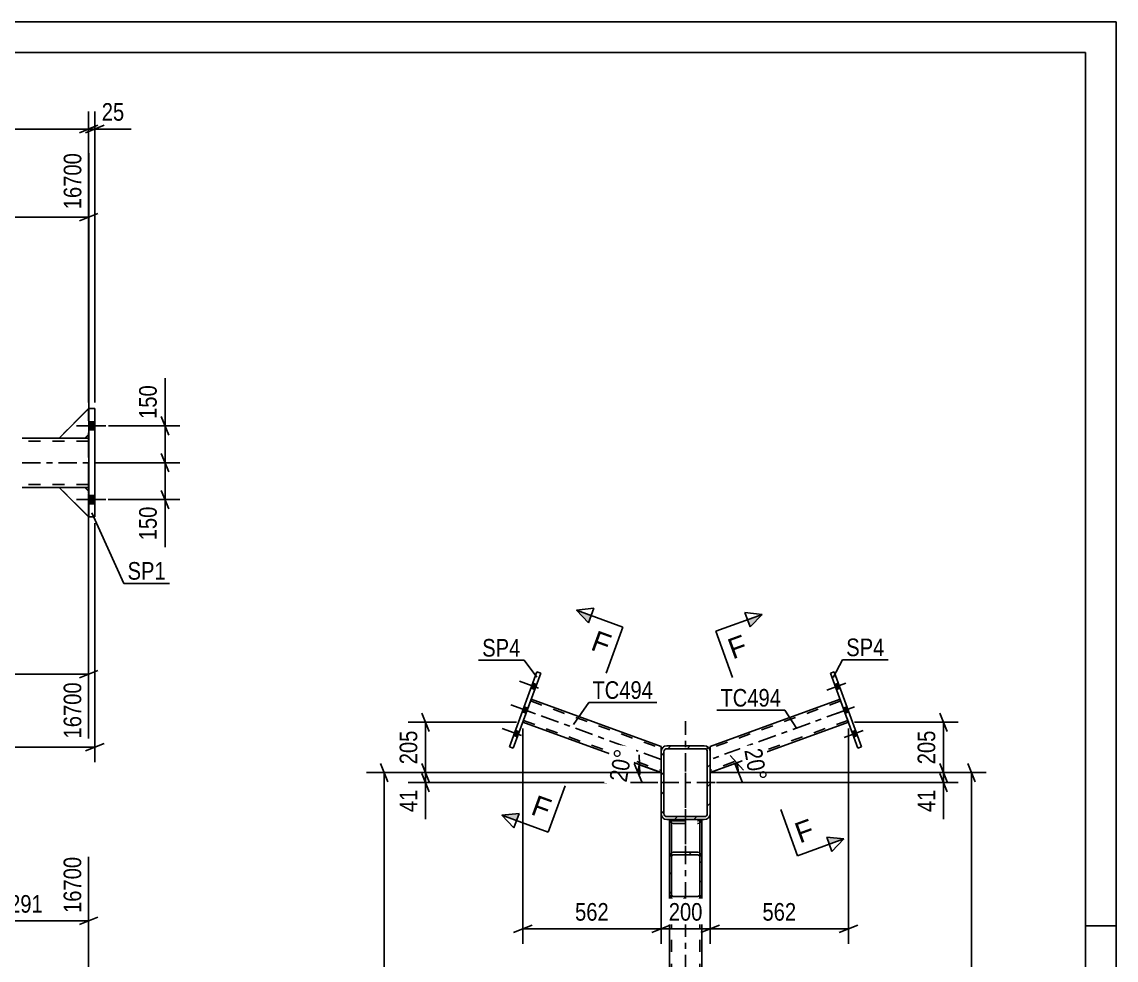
# Model space of a CAD drawing. Header units: millimetres. Extents: x -75 to 766, y -422 to 172.
# Drawn here: x 587.7 to 765.6, y 19 to 171.6 of the extents above; entities that cross this region are included whole.
import ezdxf

# ---------------------------------------------------------------- set-up
doc = ezdxf.new("R2010")
doc.units = ezdxf.units.MM
doc.linetypes.add('DXK_LINE_DOT2', pattern=[3.9198, 1.9599, -1.9599])
doc.linetypes.add('DXK_LINE_DOT3', pattern=[5.9187, 2.979, -0.9799, 0.9799, -0.9799])
doc.styles.add('Arial', font='ARIAL.TTF', dxfattribs={"height": 0.2})
doc.styles.add('Arial Narrow', font='ARIALN.TTF', dxfattribs={"height": 0.2})

# ---------------------------------------------------------------- blocks, each defined once
blk = doc.blocks.new('Unknown-386048478-15116')
at = {"color": 5, "linetype": 'Continuous'}
for p, q in [((765.64, 171.6), (-75.36, 171.6)), ((765.64, -422.4), (765.64, 171.6)), ((760.64, 166.6), (-70.36, 166.6)), ((760.64, -417.4), (760.64, 166.6)), ((765.64, 24.6), (760.64, 24.6))]:
    blk.add_line(p, q, dxfattribs=at)
blk = doc.blocks.new('Part-386048478-47702 - 47674')
at = {"color": 2, "linetype": 'Continuous'}
for p, q in [((599.56, 108.71), (598.55, 108.71)), ((598.56, 91.11), (598.56, 108.71)), ((599.56, 91.11), (599.56, 108.71)), ((598.55, 104.5), (598.55, 103.91)), ((598.55, 95.33), (598.55, 95.91)), ((599.56, 91.11), (598.55, 91.11))]:
    blk.add_line(p, q, dxfattribs=at)
at = {"color": 7, "linetype": 'DXK_LINE_DOT2'}
for p, q in [((598.55, 108.71), (598.55, 108.71)), ((598.55, 108.71), (598.55, 108.71)), ((598.55, 108.71), (598.55, 104.5)), ((599.55, 91.11), (599.55, 108.71)), ((598.55, 103.91), (598.55, 95.91)), ((598.55, 91.11), (598.55, 95.33)), ((598.55, 91.11), (598.55, 91.11)), ((598.55, 91.11), (598.55, 91.11))]:
    blk.add_line(p, q, dxfattribs=at)
blk = doc.blocks.new('Bolt-386048478-47847 - 47674')
at = {"linetype": 'Continuous'}
for points in [[(599.55, 105.25), (599.55, 106.57), (598.55, 106.57), (598.55, 105.25)], [(599.56, 105.25), (599.56, 106.57), (598.56, 106.57), (598.56, 105.25)], [(599.55, 93.25), (599.55, 94.57), (598.55, 94.57), (598.55, 93.25)], [(599.56, 93.25), (599.56, 94.57), (598.56, 94.57), (598.56, 93.25)]]:
    blk.add_hatch(color=1, dxfattribs=at).paths.add_polyline_path(points)
at = {"color": 1, "linetype": 'Continuous'}
for p, q in [((601.31, 105.91), (596.55, 105.91)), ((601.32, 105.91), (596.56, 105.91)), ((599.55, 106.57), (598.55, 106.57)), ((599.55, 105.25), (598.55, 105.25)), ((599.56, 106.57), (598.56, 106.57)), ((599.56, 105.25), (598.56, 105.25)), ((599.55, 94.57), (598.55, 94.57)), ((599.56, 94.57), (598.56, 94.57)), ((601.31, 93.91), (596.55, 93.91)), ((601.32, 93.91), (596.56, 93.91)), ((599.55, 93.25), (598.55, 93.25)), ((599.56, 93.25), (598.56, 93.25))]:
    blk.add_line(p, q, dxfattribs=at)
blk = doc.blocks.new('Part-386048478-47719 - 47674')
at = {"color": 2, "linetype": 'Continuous'}
for q in [(593.75, 103.91), (598.55, 108.71)]:
    blk.add_line((598.55, 108.71), q, dxfattribs=at)
at = {"color": 7, "linetype": 'DXK_LINE_DOT2'}
for p, q in [((593.75, 103.91), (598.55, 108.71)), ((598.55, 108.71), (598.55, 104.51)), ((598.55, 108.71), (598.55, 108.71)), ((598.55, 108.71), (598.55, 104.51)), ((597.95, 103.91), (593.75, 103.91)), ((597.95, 103.91), (598.55, 104.51)), ((598.55, 104.51), (597.95, 103.91)), ((598.55, 104.51), (598.55, 104.51))]:
    blk.add_line(p, q, dxfattribs=at)
blk = doc.blocks.new('Part-386048478-47720 - 47674')
at = {"color": 2, "linetype": 'Continuous'}
for q in [(593.75, 103.91), (598.55, 108.71)]:
    blk.add_line((598.55, 108.71), q, dxfattribs=at)
at = {"color": 7, "linetype": 'DXK_LINE_DOT2'}
for p, q in [((593.75, 103.91), (598.55, 108.71)), ((598.55, 108.71), (598.55, 104.51)), ((598.55, 108.71), (598.55, 108.71)), ((598.55, 108.71), (598.55, 104.51)), ((597.95, 103.91), (593.75, 103.91)), ((597.95, 103.91), (598.55, 104.51)), ((598.55, 104.51), (597.95, 103.91)), ((598.55, 104.51), (598.55, 104.51))]:
    blk.add_line(p, q, dxfattribs=at)
blk = doc.blocks.new('Part-386048478-47721 - 47674')
at = {"color": 2, "linetype": 'Continuous'}
for p, q in [((598.56, 108.71), (593.76, 103.91)), ((598.56, 104.51), (598.56, 108.71)), ((597.96, 103.91), (593.76, 103.91)), ((598.56, 104.51), (597.96, 103.91))]:
    blk.add_line(p, q, dxfattribs=at)
at = {"color": 7, "linetype": 'DXK_LINE_DOT2'}
for p, q in [((593.76, 103.91), (598.56, 108.71)), ((598.56, 108.71), (598.56, 104.51)), ((598.56, 108.71), (598.56, 108.71)), ((593.76, 103.91), (593.76, 103.91)), ((597.96, 103.91), (598.56, 104.51)), ((598.56, 104.51), (598.56, 104.51))]:
    blk.add_line(p, q, dxfattribs=at)
blk = doc.blocks.new('Part-386048478-47722 - 47674')
at = {"color": 2, "linetype": 'Continuous'}
for p, q in [((593.75, 95.91), (598.55, 91.11)), ((598.55, 91.11), (598.55, 91.12))]:
    blk.add_line(p, q, dxfattribs=at)
at = {"color": 7, "linetype": 'DXK_LINE_DOT2'}
for p, q in [((597.95, 95.91), (593.75, 95.91)), ((598.55, 91.11), (593.75, 95.91)), ((598.55, 95.31), (597.95, 95.91)), ((598.55, 95.31), (597.95, 95.91)), ((598.55, 91.12), (598.55, 95.31)), ((598.55, 95.31), (598.55, 95.31)), ((598.55, 91.12), (598.55, 95.31)), ((598.55, 91.11), (598.55, 91.12)), ((598.55, 91.11), (598.55, 91.11))]:
    blk.add_line(p, q, dxfattribs=at)
blk = doc.blocks.new('Part-386048478-47723 - 47674')
at = {"color": 2, "linetype": 'Continuous'}
for p, q in [((593.75, 95.91), (598.55, 91.11)), ((598.55, 91.11), (598.55, 91.12))]:
    blk.add_line(p, q, dxfattribs=at)
at = {"color": 7, "linetype": 'DXK_LINE_DOT2'}
for p, q in [((597.95, 95.91), (593.75, 95.91)), ((598.55, 91.11), (593.75, 95.91)), ((598.55, 95.31), (597.95, 95.91)), ((598.55, 95.31), (597.95, 95.91)), ((598.55, 91.12), (598.55, 95.31)), ((598.55, 95.31), (598.55, 95.31)), ((598.55, 91.13), (598.55, 95.31)), ((598.55, 91.11), (598.55, 91.13)), ((598.55, 91.11), (598.55, 91.11))]:
    blk.add_line(p, q, dxfattribs=at)
blk = doc.blocks.new('Part-386048478-47724 - 47674')
at = {"color": 2, "linetype": 'Continuous'}
for p, q in [((597.96, 95.91), (593.76, 95.91)), ((593.76, 95.91), (598.56, 91.11)), ((598.56, 95.31), (597.96, 95.91)), ((598.56, 91.11), (598.56, 95.31))]:
    blk.add_line(p, q, dxfattribs=at)
at = {"color": 7, "linetype": 'DXK_LINE_DOT2'}
for p, q in [((593.76, 95.91), (593.76, 95.91)), ((593.76, 95.91), (593.76, 95.91)), ((598.56, 91.11), (593.76, 95.91)), ((598.56, 95.31), (597.96, 95.91)), ((598.56, 95.31), (598.56, 95.31)), ((598.56, 91.11), (598.56, 95.31)), ((598.56, 91.11), (598.56, 91.11))]:
    blk.add_line(p, q, dxfattribs=at)
blk = doc.blocks.new('Part-386048478-47755 - 47674')
at = {"color": 2, "linetype": 'Continuous'}
for p, q in [((593.76, 103.91), (587.75, 103.91)), ((598.56, 103.91), (597.96, 103.91)), ((598.56, 103.91), (598.56, 103.84)), ((598.56, 103.84), (598.56, 103.63)), ((598.56, 96.87), (598.56, 102.95)), ((598.56, 96.19), (598.56, 95.99)), ((593.76, 95.91), (587.75, 95.91)), ((598.56, 95.91), (597.96, 95.91)), ((598.56, 95.99), (598.56, 95.91))]:
    blk.add_line(p, q, dxfattribs=at)
at = {"color": 7, "linetype": 'DXK_LINE_DOT2'}
for p, q in [((598.56, 103.43), (587.75, 103.43)), ((597.96, 103.91), (593.76, 103.91)), ((598.55, 103.84), (598.55, 103.91)), ((598.55, 103.63), (598.55, 103.84)), ((598.55, 103.32), (598.55, 103.63)), ((598.55, 103.4), (598.55, 103.43)), ((598.55, 103.32), (598.55, 103.4)), ((598.55, 103.29), (598.55, 103.32)), ((598.55, 102.95), (598.55, 103.32)), ((598.55, 103.29), (598.55, 103.14)), ((598.56, 103.63), (598.56, 103.32)), ((598.56, 103.4), (598.56, 103.43)), ((598.56, 103.32), (598.56, 103.4)), ((598.56, 103.29), (598.56, 103.32)), ((598.56, 103.32), (598.56, 102.95)), ((598.56, 103.14), (598.56, 103.29)), ((598.55, 103.14), (598.55, 102.95)), ((598.55, 96.87), (598.55, 102.95)), ((598.55, 96.87), (598.55, 102.95)), ((598.56, 102.95), (598.56, 103.14)), ((598.56, 96.87), (598.56, 102.95)), ((598.56, 96.39), (587.75, 96.39)), ((598.55, 96.87), (598.55, 96.69)), ((598.55, 96.51), (598.55, 96.87)), ((598.55, 96.69), (598.55, 96.53)), ((598.55, 96.53), (598.55, 96.43)), ((598.55, 96.19), (598.55, 96.51)), ((598.55, 96.43), (598.55, 96.39)), ((598.55, 95.99), (598.55, 96.19)), ((598.56, 96.69), (598.56, 96.87)), ((598.56, 96.87), (598.56, 96.51)), ((598.56, 96.53), (598.56, 96.69)), ((598.56, 96.43), (598.56, 96.53)), ((598.56, 96.51), (598.56, 96.19)), ((598.56, 96.39), (598.56, 96.43)), ((597.96, 95.91), (593.76, 95.91)), ((598.55, 95.91), (598.55, 95.99))]:
    blk.add_line(p, q, dxfattribs=at)
at = {"color": 7, "linetype": 'DXK_LINE_DOT3'}
blk.add_line((587.75, 99.91), (598.55, 99.91), dxfattribs=at)
blk = doc.blocks.new('Part-386048478-41104 - 41086')
at = {"color": 7, "linetype": 'DXK_LINE_DOT2'}
for p, q in [((670.52, 61.47), (669.15, 57.71)), ((670.41, 61.17), (691.63, 53.45)), ((669.26, 58.01), (691.63, 49.87)), ((691.63, 53.59), (691.63, 53.79)), ((691.63, 49.53), (691.63, 52.93))]:
    blk.add_line(p, q, dxfattribs=at)
at = {"color": 2, "linetype": 'Continuous'}
for p, q in [((670.52, 61.47), (691.63, 53.79)), ((669.15, 57.71), (691.63, 49.53)), ((691.63, 53.59), (691.63, 53.79)), ((691.63, 52.93), (691.63, 53.59))]:
    blk.add_line(p, q, dxfattribs=at)
at = {"color": 7, "linetype": 'DXK_LINE_DOT3'}
blk.add_line((691.63, 51.66), (669.84, 59.59), dxfattribs=at)
blk = doc.blocks.new('Part-386048478-41088 - 41086')
at = {"color": 7, "linetype": 'DXK_LINE_DOT2'}
for p, q in [((698.27, 41.89), (692.99, 41.89)), ((692.99, 41.89), (692.99, 31.67)), ((693.03, 41.89), (693.04, 41.8)), ((693.31, 31.67), (693.31, 41.89)), ((693.4, 41.83), (693.38, 41.89)), ((693.39, 41.3), (693.63, 41.23)), ((693.51, 41.73), (693.4, 41.83)), ((693.63, 41.69), (693.51, 41.73)), ((693.63, 41.69), (697.63, 41.69)), ((693.63, 41.23), (697.63, 41.23)), ((697.75, 41.73), (697.63, 41.69)), ((697.63, 41.23), (697.88, 41.3)), ((697.86, 41.83), (697.75, 41.73)), ((697.88, 41.89), (697.86, 41.83)), ((697.95, 31.67), (697.95, 41.89)), ((698.22, 41.8), (698.23, 41.89)), ((698.27, 31.67), (698.27, 41.89))]:
    blk.add_line(p, q, dxfattribs=at)
for centre, start, end in [((693.87, 42), 193.2949, 235.5336), ((697.39, 42), 304.4664, 346.7051)]:
    blk.add_arc(centre, 0.85, start, end, dxfattribs=at)
blk = doc.blocks.new('Part-386048478-41122 - 41086')
at = {"color": 2, "linetype": 'Continuous'}
for p, q in [((720.74, 61.47), (699.63, 53.79)), ((722.11, 57.71), (699.63, 49.53)), ((699.63, 53.79), (699.63, 53.11)), ((699.63, 53.11), (699.63, 52.93))]:
    blk.add_line(p, q, dxfattribs=at)
at = {"color": 7, "linetype": 'DXK_LINE_DOT2'}
for p, q in [((720.85, 61.17), (699.63, 53.45)), ((722.11, 57.71), (720.74, 61.47)), ((722, 58.02), (699.63, 49.87)), ((699.63, 53.59), (699.63, 53.79)), ((699.63, 52.93), (699.63, 49.53))]:
    blk.add_line(p, q, dxfattribs=at)
at = {"color": 7, "linetype": 'DXK_LINE_DOT3'}
blk.add_line((721.42, 59.59), (699.63, 51.66), dxfattribs=at)
blk = doc.blocks.new('Part-386048478-41091 - 41086')
at = {"linetype": 'Continuous'}
h = blk.add_hatch(dxfattribs=at)
h.set_pattern_fill('', scale=0.7, style=0, pattern_type=0)
h.set_pattern_definition([(45, (692.991, 29.844), (-1.57154, 1.57154), [])])
h.paths.add_polyline_path([(692.99, 35.68), (692.99, 29.84), (693.04, 29.49), (693.18, 29.18), (693.39, 28.98), (693.63, 28.91), (697.63, 28.91), (697.88, 28.98), (698.08, 29.18), (698.22, 29.49), (698.27, 29.84), (698.27, 35.68), (698.22, 36.03), (698.08, 36.34), (697.88, 36.54), (697.63, 36.61), (693.63, 36.61), (693.39, 36.54), (693.18, 36.34), (693.04, 36.03)])
h.paths.add_polyline_path([(693.4, 36.01), (693.51, 36.11), (693.63, 36.14), (697.63, 36.14), (697.75, 36.11), (697.86, 36.01), (697.93, 35.86), (697.95, 35.68), (697.95, 29.84), (697.93, 29.67), (697.86, 29.51), (697.75, 29.41), (697.63, 29.38), (693.63, 29.38), (693.51, 29.41), (693.4, 29.51), (693.34, 29.67), (693.31, 29.84), (693.31, 35.68), (693.34, 35.86)])
at = {"color": 2, "linetype": 'Continuous'}
for p, q in [((692.99, 35.68), (692.99, 41.89)), ((698.27, 35.68), (698.27, 41.89)), ((693.04, 36.03), (692.99, 35.68)), ((692.99, 29.84), (692.99, 35.68)), ((693.31, 35.68), (693.34, 35.86)), ((693.31, 29.84), (693.31, 35.68)), ((693.63, 36.61), (693.39, 36.54)), ((693.51, 36.11), (693.63, 36.14)), ((693.63, 36.61), (697.63, 36.61)), ((693.63, 36.14), (697.63, 36.14)), ((697.88, 36.54), (697.63, 36.61)), ((697.63, 36.14), (697.75, 36.11)), ((697.93, 35.86), (697.95, 35.68)), ((697.95, 29.84), (697.95, 35.68)), ((698.27, 35.68), (698.22, 36.03)), ((698.27, 29.84), (698.27, 35.68)), ((692.99, 29.84), (693.04, 29.49)), ((693.34, 29.67), (693.31, 29.84)), ((693.39, 28.98), (693.63, 28.91)), ((693.63, 29.38), (693.51, 29.41)), ((693.63, 29.38), (697.63, 29.38)), ((693.63, 28.91), (697.63, 28.91)), ((697.75, 29.41), (697.63, 29.38)), ((697.63, 28.91), (697.88, 28.98)), ((697.95, 29.84), (697.93, 29.67)), ((698.22, 29.49), (698.27, 29.84))]:
    blk.add_line(p, q, dxfattribs=at)
at = {"color": 7, "linetype": 'DXK_LINE_DOT2'}
for p, q in [((692.99, 41.89), (698.27, 41.89)), ((693.04, 41.81), (693.03, 41.89)), ((693.31, 29.84), (693.31, 41.89)), ((693.38, 41.89), (693.4, 41.84)), ((693.63, 41.23), (693.39, 41.31)), ((693.4, 41.84), (693.51, 41.74)), ((693.51, 41.74), (693.63, 41.7)), ((693.63, 41.7), (697.63, 41.7)), ((693.63, 41.23), (697.63, 41.23)), ((697.63, 41.7), (697.75, 41.74)), ((697.88, 41.31), (697.63, 41.23)), ((697.75, 41.74), (697.86, 41.84)), ((697.86, 41.84), (697.88, 41.89)), ((697.95, 29.84), (697.95, 41.89)), ((698.23, 41.89), (698.22, 41.81)), ((692.99, 29.84), (692.99, 35.68)), ((698.27, 29.84), (698.27, 35.68))]:
    blk.add_line(p, q, dxfattribs=at)
for centre, start, end in [((693.87, 42.01), 193.3124, 235.5634), ((697.4, 42.01), 304.4366, 346.6876)]:
    blk.add_arc(centre, 0.85, start, end, dxfattribs=at)
at = {"color": 2, "linetype": 'Continuous'}
for centre, radius, start, end in [((693.87, 35.84), 0.85, 124.4366, 166.6876), ((693.75, 35.76), 0.425, 124.4366, 166.6876), ((697.51, 35.76), 0.425, 13.3124, 55.5634), ((697.4, 35.84), 0.85, 13.3124, 55.5634), ((693.87, 29.68), 0.85, 193.3124, 235.5634), ((693.75, 29.76), 0.425, 193.3124, 235.5634), ((697.51, 29.76), 0.425, 304.4366, 346.6876), ((697.4, 29.68), 0.85, 304.4366, 346.6876)]:
    blk.add_arc(centre, radius, start, end, dxfattribs=at)
blk = doc.blocks.new('Part-386048478-41101 - 41086')
at = {"color": 7, "linetype": 'DXK_LINE_DOT3'}
blk.add_line((695.63, -83.71), (695.63, 51.89), dxfattribs=at)
at = {"color": 7, "linetype": 'DXK_LINE_DOT2'}
for p, q in [((692.99, 41.89), (698.27, 41.89)), ((692.99, 29.84), (692.99, 41.89)), ((693.31, -73.71), (693.31, 41.89)), ((697.95, -73.71), (697.95, 41.89)), ((698.27, 29.84), (698.27, 41.89)), ((692.99, -73.71), (692.99, -61.64)), ((698.27, -73.71), (698.27, -61.64)), ((692.99, -73.71), (698.27, -73.71))]:
    blk.add_line(p, q, dxfattribs=at)
at = {"color": 2, "linetype": 'Continuous'}
for p, q in [((692.99, -61.64), (692.99, 29.84)), ((698.27, -61.64), (698.27, 29.84))]:
    blk.add_line(p, q, dxfattribs=at)
blk = doc.blocks.new('Part-386048478-41125 - 41086')
at = {"color": 2, "linetype": 'Continuous'}
for p, q in [((671.46, 65.92), (667.01, 53.7)), ((671.46, 65.92), (672.06, 65.7)), ((667.61, 53.49), (672.06, 65.7)), ((667.01, 53.7), (667.61, 53.49))]:
    blk.add_line(p, q, dxfattribs=at)
blk = doc.blocks.new('Part-386048478-41126 - 41086')
at = {"color": 2, "linetype": 'Continuous'}
for p, q in [((719.8, 65.92), (719.2, 65.7)), ((724.25, 53.7), (719.8, 65.92)), ((723.65, 53.49), (719.2, 65.7)), ((723.65, 53.49), (724.25, 53.7))]:
    blk.add_line(p, q, dxfattribs=at)
blk = doc.blocks.new('Part-386048478-41167 - 41086')
at = {"linetype": 'Continuous'}
h = blk.add_hatch(dxfattribs=at)
h.set_pattern_fill('', scale=0.7, style=0, pattern_type=0)
h.set_pattern_definition([(45, (691.631, 42.8468), (-1.57154, 1.57154), [])])
h.paths.add_polyline_path([(691.63, 52.93), (691.63, 42.85), (691.7, 42.48), (691.91, 42.17), (692.22, 41.96), (692.59, 41.89), (698.67, 41.89), (699.04, 41.96), (699.35, 42.17), (699.56, 42.48), (699.63, 42.85), (699.63, 52.93), (699.56, 53.29), (699.35, 53.61), (699.04, 53.81), (698.67, 53.89), (692.59, 53.89), (692.22, 53.81), (691.91, 53.61), (691.7, 53.29)])
h.paths.add_polyline_path([(692.25, 53.27), (692.41, 53.37), (692.59, 53.41), (698.67, 53.41), (698.85, 53.37), (699.01, 53.27), (699.11, 53.11), (699.15, 52.93), (699.15, 42.85), (699.11, 42.66), (699.01, 42.51), (698.85, 42.4), (698.67, 42.37), (692.59, 42.37), (692.41, 42.4), (692.25, 42.51), (692.15, 42.66), (692.11, 42.85), (692.11, 52.93), (692.15, 53.11)])
at = {"color": 7, "linetype": 'DXK_LINE_DOT3'}
for p, q in [((695.63, 37.89), (695.63, 57.89)), ((685.63, 47.89), (705.63, 47.89))]:
    blk.add_line(p, q, dxfattribs=at)
at = {"color": 2, "linetype": 'Continuous'}
for p, q in [((692.59, 53.89), (692.22, 53.81)), ((692.41, 53.37), (692.59, 53.41)), ((692.59, 53.89), (698.67, 53.89)), ((692.59, 53.41), (698.67, 53.41)), ((699.04, 53.81), (698.67, 53.89)), ((698.67, 53.41), (698.85, 53.37)), ((691.7, 53.29), (691.63, 52.93)), ((691.63, 42.85), (691.63, 52.93)), ((692.11, 52.93), (692.15, 53.11)), ((692.11, 42.85), (692.11, 52.93)), ((699.11, 53.11), (699.15, 52.93)), ((699.15, 42.85), (699.15, 52.93)), ((699.63, 52.93), (699.56, 53.29)), ((699.63, 42.85), (699.63, 52.93)), ((691.63, 42.85), (691.7, 42.48)), ((692.15, 42.66), (692.11, 42.85)), ((699.15, 42.85), (699.11, 42.66)), ((699.56, 42.48), (699.63, 42.85)), ((692.22, 41.96), (692.59, 41.89)), ((692.59, 42.37), (692.41, 42.4)), ((692.59, 42.37), (698.67, 42.37)), ((692.59, 41.89), (698.67, 41.89)), ((698.85, 42.4), (698.67, 42.37)), ((698.67, 41.89), (699.04, 41.96))]:
    blk.add_line(p, q, dxfattribs=at)
for centre, radius, start, end in [((692.59, 52.93), 0.96, 112.5, 157.5), ((698.67, 52.93), 0.96, 22.5, 67.5), ((692.59, 52.93), 0.48, 112.5, 157.5), ((698.67, 52.93), 0.48, 22.5, 67.5), ((692.59, 42.85), 0.96, 202.5, 247.5), ((692.59, 42.85), 0.48, 202.5, 247.5), ((698.67, 42.85), 0.48, 292.5, 337.5), ((698.67, 42.85), 0.96, 292.5, 337.5)]:
    blk.add_arc(centre, radius, start, end, dxfattribs=at)
blk = doc.blocks.new('Bolt-386048478-41266 - 41086')
at = {"linetype": 'Continuous'}
for points in [[(671.09, 63.03), (671.39, 63.86), (670.79, 64.08), (670.49, 63.25)], [(671.09, 63.03), (671.39, 63.86), (670.79, 64.08), (670.49, 63.25)], [(671.09, 63.03), (671.39, 63.86), (670.79, 64.08), (670.49, 63.25)], [(669.69, 59.18), (669.99, 60.01), (669.39, 60.23), (669.09, 59.4)], [(669.69, 59.18), (669.99, 60.01), (669.39, 60.23), (669.09, 59.4)], [(668.28, 55.33), (668.59, 56.15), (667.98, 56.37), (667.68, 55.55)], [(668.28, 55.33), (668.59, 56.15), (667.98, 56.37), (667.68, 55.55)], [(668.28, 55.33), (668.59, 56.15), (667.98, 56.37), (667.68, 55.55)]]:
    blk.add_hatch(color=1, dxfattribs=at).paths.add_polyline_path(points)
at = {"color": 1, "linetype": 'Continuous'}
for p, q in [((671.73, 63.27), (668.61, 64.4)), ((671.73, 63.27), (668.61, 64.4)), ((671.73, 63.27), (668.61, 64.4)), ((671.39, 63.86), (670.79, 64.08)), ((671.39, 63.86), (670.79, 64.08)), ((671.39, 63.86), (670.79, 64.08)), ((671.09, 63.03), (670.49, 63.25)), ((671.09, 63.03), (670.49, 63.25)), ((671.09, 63.03), (670.49, 63.25)), ((670.33, 59.42), (667.21, 60.55)), ((670.33, 59.42), (667.21, 60.55)), ((669.69, 59.18), (669.09, 59.4)), ((669.69, 59.18), (669.09, 59.4)), ((669.99, 60.01), (669.39, 60.23)), ((669.99, 60.01), (669.39, 60.23)), ((668.92, 55.56), (665.8, 56.7)), ((668.92, 55.56), (665.8, 56.7)), ((668.92, 55.56), (665.8, 56.7)), ((668.28, 55.33), (667.68, 55.55)), ((668.28, 55.33), (667.68, 55.55)), ((668.28, 55.33), (667.68, 55.55)), ((668.59, 56.15), (667.98, 56.37)), ((668.59, 56.15), (667.98, 56.37)), ((668.59, 56.15), (667.98, 56.37))]:
    blk.add_line(p, q, dxfattribs=at)
blk = doc.blocks.new('Bolt-386048478-41267 - 41086')
at = {"linetype": 'Continuous'}
for points in [[(720.77, 63.25), (720.47, 64.08), (719.87, 63.86), (720.17, 63.03)], [(720.77, 63.25), (720.47, 64.08), (719.87, 63.86), (720.17, 63.03)], [(720.77, 63.25), (720.47, 64.08), (719.87, 63.86), (720.17, 63.03)], [(722.18, 59.4), (721.88, 60.23), (721.27, 60.01), (721.58, 59.18)], [(722.18, 59.4), (721.88, 60.23), (721.27, 60.01), (721.58, 59.18)], [(723.58, 55.55), (723.28, 56.37), (722.68, 56.15), (722.98, 55.33)], [(723.58, 55.55), (723.28, 56.37), (722.68, 56.15), (722.98, 55.33)], [(723.58, 55.55), (723.28, 56.37), (722.68, 56.15), (722.98, 55.33)]]:
    blk.add_hatch(color=1, dxfattribs=at).paths.add_polyline_path(points)
at = {"color": 1, "linetype": 'Continuous'}
for p, q in [((721.71, 64.06), (718.59, 62.93)), ((721.71, 64.06), (718.59, 62.93)), ((721.71, 64.06), (718.59, 62.93)), ((720.47, 64.08), (719.87, 63.86)), ((720.47, 64.08), (719.87, 63.86)), ((720.47, 64.08), (719.87, 63.86)), ((720.77, 63.25), (720.17, 63.03)), ((720.77, 63.25), (720.17, 63.03)), ((720.77, 63.25), (720.17, 63.03)), ((723.12, 60.21), (720, 59.07)), ((723.12, 60.21), (720, 59.07)), ((721.88, 60.23), (721.27, 60.01)), ((721.88, 60.23), (721.27, 60.01)), ((722.18, 59.4), (721.58, 59.18)), ((722.18, 59.4), (721.58, 59.18)), ((724.52, 56.36), (721.4, 55.22)), ((724.52, 56.36), (721.4, 55.22)), ((724.52, 56.36), (721.4, 55.22)), ((723.28, 56.37), (722.68, 56.15)), ((723.28, 56.37), (722.68, 56.15)), ((723.28, 56.37), (722.68, 56.15)), ((723.58, 55.55), (722.98, 55.33)), ((723.58, 55.55), (722.98, 55.33)), ((723.58, 55.55), (722.98, 55.33))]:
    blk.add_line(p, q, dxfattribs=at)
blk = doc.blocks.new('StraightDimension-386048478-50426 - 47674')
at = {"color": 7, "linetype": 'Continuous'}
for p, q in [((456.99, 115.97), (456.99, 150.27)), ((598.56, 104.84), (598.56, 150.27)), ((458.49, 140.43), (455.49, 139.23)), ((456.99, 139.83), (598.56, 139.83)), ((597.06, 139.23), (600.06, 140.43))]:
    blk.add_line(p, q, dxfattribs=at)
at = {"color": 0, "linetype": 'Continuous'}
blk.add_wipeout([(597.96, 150.87), (593.76, 150.87), (593.76, 140.53), (597.96, 140.53)], dxfattribs=at)
at = {"color": 0}
blk.add_wipeout([(532.03, 140.58), (532.03, 144.78), (523.52, 144.78), (523.52, 140.58)], dxfattribs=at)
at = {"color": 3, "linetype": 'Continuous', "style": 'Arial Narrow'}
blk.add_text('16700', height=2.863, rotation=90.0002, dxfattribs=at).set_placement((597.36, 141.13))
at = {"color": 3, "style": 'Arial Narrow'}
blk.add_text('5275', height=2.863, dxfattribs=at).set_placement((524.12, 141.18))
blk = doc.blocks.new('StraightDimension-386048478-54163 - 47674')
at = {"color": 7, "linetype": 'Continuous'}
for p, q in [((599.56, 90.11), (599.56, 51.25)), ((-1.01, 53.65), (599.56, 53.65)), ((598.06, 53.05), (601.06, 54.25))]:
    blk.add_line(p, q, dxfattribs=at)
blk = doc.blocks.new('StraightDimension-386048478-54168 - 47674')
at = {"color": 7, "linetype": 'Continuous'}
for p, q in [((598.55, 109.71), (598.55, 157.03)), ((599.56, 109.71), (599.56, 157.03)), ((597.05, 153.58), (600.05, 154.78)), ((601.06, 154.78), (598.06, 153.58)), ((598.55, 154.18), (599.56, 154.18))]:
    blk.add_line(p, q, dxfattribs=at)
at = {"color": 0}
blk.add_wipeout([(604.94, 154.93), (604.94, 159.13), (600.08, 159.13), (600.08, 154.93)], dxfattribs=at)
at = {"color": 7, "linetype": 'Continuous'}
blk.add_line((599.56, 154.18), (605.47, 154.18), dxfattribs=at)
blk.add_line((599.56, 154.18), (605.47, 154.18), dxfattribs=at)
at = {"color": 3, "style": 'Arial Narrow'}
blk.add_text('25', height=2.863, dxfattribs=at).set_placement((600.68, 155.53))
blk = doc.blocks.new('StraightDimension-386048478-54169 - 47674')
at = {"color": 7, "linetype": 'Continuous'}
for p, q in [((598.55, 109.71), (598.55, 157.03)), ((0.01, 154.18), (598.55, 154.18)), ((597.05, 153.58), (600.05, 154.78))]:
    blk.add_line(p, q, dxfattribs=at)
blk = doc.blocks.new('StraightDimension-386048478-60618 - 47674')
at = {"color": 7, "linetype": 'Continuous'}
for p, q in [((598.55, 94.91), (598.55, 55.08)), ((456.99, 83.69), (456.99, 55.08)), ((458.49, 66.12), (455.49, 64.92)), ((597.05, 64.92), (600.05, 66.12)), ((456.99, 65.52), (598.55, 65.52))]:
    blk.add_line(p, q, dxfattribs=at)
at = {"color": 0}
blk.add_wipeout([(532.03, 66.27), (532.03, 70.47), (523.51, 70.47), (523.51, 66.27)], dxfattribs=at)
at = {"color": 0, "linetype": 'Continuous'}
blk.add_wipeout([(597.95, 64.82), (593.75, 64.82), (593.75, 54.48), (597.95, 54.48)], dxfattribs=at)
at = {"color": 3, "style": 'Arial Narrow'}
blk.add_text('5275', height=2.863, dxfattribs=at).set_placement((524.11, 66.87))
at = {"color": 3, "linetype": 'Continuous', "style": 'Arial Narrow'}
blk.add_text('16700', height=2.863, rotation=90.0002, dxfattribs=at).set_placement((597.35, 55.08))
blk = doc.blocks.new('StraightDimension-386048478-60655 - 47674')
at = {"color": 7, "linetype": 'Continuous'}
for p, q in [((610.37, 107.41), (611.57, 104.41)), ((601.76, 105.91), (613.37, 105.91)), ((610.97, 99.91), (610.97, 105.91)), ((599.55, 99.91), (613.37, 99.91)), ((611.57, 98.41), (610.37, 101.41))]:
    blk.add_line(p, q, dxfattribs=at)
at = {"color": 0}
blk.add_wipeout([(610.22, 113.12), (606.02, 113.12), (606.02, 106.44), (610.22, 106.44)], dxfattribs=at)
at = {"color": 7, "linetype": 'Continuous'}
blk.add_line((610.97, 105.91), (610.97, 113.65), dxfattribs=at)
blk.add_line((610.97, 105.91), (610.97, 113.65), dxfattribs=at)
at = {"color": 3, "style": 'Arial Narrow'}
blk.add_text('150', height=2.863, rotation=90.0002, dxfattribs=at).set_placement((609.62, 107.04))
blk = doc.blocks.new('StraightDimension-386048478-60656 - 47674')
at = {"color": 7, "linetype": 'Continuous'}
for p, q in [((599.55, 99.91), (613.37, 99.91)), ((610.37, 101.41), (611.57, 98.41)), ((610.97, 93.91), (610.97, 99.91)), ((611.57, 92.41), (610.37, 95.41)), ((601.74, 93.91), (613.37, 93.91))]:
    blk.add_line(p, q, dxfattribs=at)
at = {"color": 0}
blk.add_wipeout([(610.22, 93.39), (606.02, 93.39), (606.02, 86.7), (610.22, 86.7)], dxfattribs=at)
at = {"color": 7, "linetype": 'Continuous'}
blk.add_line((610.97, 93.91), (610.97, 86.18), dxfattribs=at)
blk.add_line((610.97, 93.91), (610.97, 86.18), dxfattribs=at)
at = {"color": 3, "style": 'Arial Narrow'}
blk.add_text('150', height=2.863, rotation=90.0002, dxfattribs=at).set_placement((609.62, 87.3))
blk = doc.blocks.new('StraightDimension-386048478-37613 - 1175')
at = {"color": 7, "linetype": 'Continuous'}
for p, q in [((576.36, -5), (576.36, 40.34)), ((598.54, 7), (598.54, 35.84)), ((577.86, 26), (574.86, 24.8)), ((576.36, 25.4), (598.54, 25.4)), ((597.04, 24.8), (600.04, 26))]:
    blk.add_line(p, q, dxfattribs=at)
at = {"color": 0, "linetype": 'Continuous'}
blk.add_wipeout([(597.94, 36.44), (593.74, 36.44), (593.74, 26.1), (597.94, 26.1)], dxfattribs=at)
at = {"color": 0}
blk.add_wipeout([(591.71, 26.15), (591.71, 30.35), (583.19, 30.35), (583.19, 26.15)], dxfattribs=at)
at = {"color": 3, "linetype": 'Continuous', "style": 'Arial Narrow'}
blk.add_text('16700', height=2.863, rotation=90.0002, dxfattribs=at).set_placement((597.34, 26.7))
at = {"color": 3, "style": 'Arial Narrow'}
blk.add_text('2291', height=2.863, dxfattribs=at).set_placement((583.79, 26.75))
blk = doc.blocks.new('StraightDimension-386048478-56852 - 41086')
at = {"color": 7, "linetype": 'Continuous'}
for p, q in [((736.97, 59.21), (738.17, 56.21)), ((723.11, 57.71), (739.97, 57.71)), ((737.57, 49.53), (737.57, 57.71)), ((738.17, 48.03), (736.97, 51.03)), ((700.63, 49.53), (739.97, 49.53))]:
    blk.add_line(p, q, dxfattribs=at)
at = {"color": 0}
blk.add_wipeout([(736.82, 56.97), (732.62, 56.97), (732.62, 50.28), (736.82, 50.28)], dxfattribs=at)
at = {"color": 3, "style": 'Arial Narrow'}
blk.add_text('205', height=2.863, rotation=90.0002, dxfattribs=at).set_placement((736.22, 50.88))
blk = doc.blocks.new('StraightDimension-386048478-56768 - 41086')
at = {"color": 7, "linetype": 'Continuous'}
for p, q in [((647.21, 48.03), (646.01, 51.03)), ((690.63, 49.53), (643.76, 49.53)), ((646.61, -80.98), (646.61, 49.53)), ((646.01, -79.48), (647.21, -82.48)), ((679.35, -80.98), (643.76, -80.98))]:
    blk.add_line(p, q, dxfattribs=at)
at = {"color": 0}
blk.add_wipeout([(645.86, -11.47), (641.66, -11.47), (641.66, -19.98), (645.86, -19.98)], dxfattribs=at)
at = {"color": 3, "style": 'Arial Narrow'}
blk.add_text('3263', height=2.863, rotation=90.0002, dxfattribs=at).set_placement((645.26, -19.38))
blk = doc.blocks.new('StraightDimension-386048478-57002 - 41086')
at = {"color": 7, "linetype": 'Continuous'}
for p, q in [((691.63, 48.53), (691.63, 21.7)), ((699.63, 48.53), (699.63, 21.7)), ((690.13, 23.5), (693.13, 24.7)), ((691.63, 24.1), (699.63, 24.1)), ((701.13, 24.7), (698.13, 23.5))]:
    blk.add_line(p, q, dxfattribs=at)
at = {"color": 0}
blk.add_wipeout([(698.97, 24.85), (698.97, 29.05), (692.29, 29.05), (692.29, 24.85)], dxfattribs=at)
at = {"color": 3, "style": 'Arial Narrow'}
blk.add_text('200', height=2.863, dxfattribs=at).set_placement((692.89, 25.45))
blk = doc.blocks.new('StraightDimension-386048478-56751 - 41086')
at = {"color": 7, "linetype": 'Continuous'}
for p, q in [((652.74, 51.03), (653.94, 48.03)), ((690.63, 49.53), (650.49, 49.53)), ((653.94, 46.39), (652.74, 49.39)), ((653.34, 47.89), (653.34, 49.53)), ((691.11, 47.89), (650.49, 47.89))]:
    blk.add_line(p, q, dxfattribs=at)
at = {"color": 0}
blk.add_wipeout([(652.59, 47.36), (648.39, 47.36), (648.39, 42.51), (652.59, 42.51)], dxfattribs=at)
at = {"color": 7, "linetype": 'Continuous'}
blk.add_line((653.34, 47.89), (653.34, 41.98), dxfattribs=at)
blk.add_line((653.34, 47.89), (653.34, 41.98), dxfattribs=at)
at = {"color": 3, "style": 'Arial Narrow'}
blk.add_text('41', height=2.863, rotation=90.0002, dxfattribs=at).set_placement((651.99, 43.11))
blk = doc.blocks.new('StraightDimension-386048478-57003 - 41086')
at = {"color": 7, "linetype": 'Continuous'}
for p, q in [((669.15, 56.71), (669.15, 21.7)), ((691.63, 48.53), (691.63, 21.7)), ((670.65, 24.7), (667.65, 23.5)), ((669.15, 24.1), (691.63, 24.1)), ((690.13, 23.5), (693.13, 24.7))]:
    blk.add_line(p, q, dxfattribs=at)
at = {"color": 0}
blk.add_wipeout([(683.73, 24.85), (683.73, 29.05), (677.05, 29.05), (677.05, 24.85)], dxfattribs=at)
at = {"color": 3, "style": 'Arial Narrow'}
blk.add_text('562', height=2.863, dxfattribs=at).set_placement((677.65, 25.45))
blk = doc.blocks.new('AngleDimension-386048478-46526 - 41086')
at = {"color": 7, "linetype": 'Continuous'}
for p, q in [((688.07, 52.43), (688.17, 49.2)), ((688.49, 48.03), (687.29, 51.03)), ((690.69, 49.87), (688.12, 50.81)), ((688.12, 50.81), (691.63, 49.53)), ((687.89, 49.53), (691.63, 49.53))]:
    blk.add_line(p, q, dxfattribs=at)
blk.add_arc((691.63, 49.53), 3.74, 160, 180, dxfattribs=at)
at = {"color": 0}
blk.add_wipeout([(687.63, 53.52), (683.49, 54.25), (682.37, 47.89), (686.5, 47.16)], dxfattribs=at)
at = {"color": 3, "style": 'Arial Narrow'}
blk.add_text('20°', height=2.863, rotation=80.0021, dxfattribs=at).set_placement((686.02, 47.85))
blk = doc.blocks.new('StraightDimension-386048478-56889 - 41086')
at = {"color": 7, "linetype": 'Continuous'}
for p, q in [((742.7, 48.03), (741.5, 51.03)), ((700.63, 49.53), (744.5, 49.53)), ((742.1, 49.53), (742.1, 49.66)), ((742.1, -80.98), (742.1, 49.53)), ((741.5, -79.48), (742.7, -82.48)), ((711.91, -80.98), (744.5, -80.98))]:
    blk.add_line(p, q, dxfattribs=at)
at = {"color": 0}
blk.add_wipeout([(741.35, -11.47), (737.15, -11.47), (737.15, -19.98), (741.35, -19.98)], dxfattribs=at)
at = {"color": 3, "style": 'Arial Narrow'}
blk.add_text('3263', height=2.863, rotation=90.0002, dxfattribs=at).set_placement((740.75, -19.38))
blk = doc.blocks.new('AngleDimension-386048478-46511 - 41086')
at = {"color": 7, "linetype": 'Continuous'}
for p, q in [((702.86, 52.31), (705.02, 49.9)), ((703.94, 51.1), (699.63, 49.53)), ((700.57, 49.88), (703.94, 51.1)), ((704.82, 48.03), (703.62, 51.03)), ((704.22, 49.53), (699.63, 49.53))]:
    blk.add_line(p, q, dxfattribs=at)
blk.add_arc((699.63, 49.53), 4.58, 0, 20, dxfattribs=at)
at = {"color": 0}
blk.add_wipeout([(705.59, 47.31), (709.73, 48.03), (708.61, 54.4), (704.47, 53.67)], dxfattribs=at)
at = {"color": 3, "style": 'Arial Narrow'}
blk.add_text('20°', height=2.863, rotation=-80.0021, dxfattribs=at).set_placement((705.17, 53.18))
blk = doc.blocks.new('StraightDimension-386048478-56750 - 41086')
at = {"color": 7, "linetype": 'Continuous'}
for p, q in [((652.74, 59.21), (653.94, 56.21)), ((668.15, 57.71), (650.49, 57.71)), ((653.34, 49.53), (653.34, 57.71)), ((653.94, 48.03), (652.74, 51.03)), ((690.63, 49.53), (650.49, 49.53))]:
    blk.add_line(p, q, dxfattribs=at)
at = {"color": 0}
blk.add_wipeout([(652.59, 56.97), (648.39, 56.97), (648.39, 50.28), (652.59, 50.28)], dxfattribs=at)
at = {"color": 3, "style": 'Arial Narrow'}
blk.add_text('205', height=2.863, rotation=90.0002, dxfattribs=at).set_placement((651.99, 50.88))
blk = doc.blocks.new('StraightDimension-386048478-56853 - 41086')
at = {"color": 7, "linetype": 'Continuous'}
for p, q in [((736.97, 51.03), (738.17, 48.03)), ((700.63, 49.53), (739.97, 49.53)), ((738.17, 46.39), (736.97, 49.39)), ((737.57, 47.89), (737.57, 49.53)), ((700.63, 47.89), (739.97, 47.89))]:
    blk.add_line(p, q, dxfattribs=at)
at = {"color": 0}
blk.add_wipeout([(736.82, 47.36), (732.62, 47.36), (732.62, 42.51), (736.82, 42.51)], dxfattribs=at)
at = {"color": 7, "linetype": 'Continuous'}
blk.add_line((737.57, 47.89), (737.57, 41.98), dxfattribs=at)
blk.add_line((737.57, 47.89), (737.57, 41.98), dxfattribs=at)
at = {"color": 3, "style": 'Arial Narrow'}
blk.add_text('41', height=2.863, rotation=90.0002, dxfattribs=at).set_placement((736.22, 43.11))
blk = doc.blocks.new('StraightDimension-386048478-57001 - 41086')
at = {"color": 7, "linetype": 'Continuous'}
for p, q in [((722.11, 56.71), (722.11, 21.7)), ((699.63, 48.53), (699.63, 21.7)), ((701.13, 24.7), (698.13, 23.5)), ((699.63, 24.1), (722.11, 24.1)), ((720.61, 23.5), (723.61, 24.7))]:
    blk.add_line(p, q, dxfattribs=at)
at = {"color": 0}
blk.add_wipeout([(714.21, 24.85), (714.21, 29.05), (707.53, 29.05), (707.53, 24.85)], dxfattribs=at)
at = {"color": 3, "style": 'Arial Narrow'}
blk.add_text('562', height=2.863, dxfattribs=at).set_placement((708.13, 25.45))
blk = doc.blocks.new('Mark-386048478-48279 - 47674')
at = {"color": 0}
blk.add_wipeout([(611.09, 80.9), (611.09, 83.9), (604.88, 83.9), (604.88, 80.9)], dxfattribs=at)
blk.add_wipeout([(611.09, 80.9), (611.09, 83.9), (604.88, 83.9), (604.88, 80.9)], dxfattribs=at)
at = {"color": 30, "linetype": 'Continuous'}
for p, q in [((599.07, 91.78), (604.28, 80.3)), ((604.28, 80.3), (611.69, 80.3))]:
    blk.add_line(p, q, dxfattribs=at)
at = {"color": 3, "style": 'Arial Narrow'}
blk.add_text('SP1', height=2.863, dxfattribs=at).set_placement((604.88, 80.9))
blk = doc.blocks.new('Mark-386048478-46731 - 41086')
at = {"color": 0}
blk.add_wipeout([(668.76, 68.39), (668.76, 71.39), (662.55, 71.39), (662.55, 68.39)], dxfattribs=at)
blk.add_wipeout([(668.76, 68.39), (668.76, 71.39), (662.55, 71.39), (662.55, 68.39)], dxfattribs=at)
at = {"color": 30, "linetype": 'Continuous'}
for p in [(661.95, 67.79), (671.41, 65.04)]:
    blk.add_line(p, (669.36, 67.79), dxfattribs=at)
at = {"color": 3, "style": 'Arial Narrow'}
blk.add_text('SP4', height=2.863, dxfattribs=at).set_placement((662.55, 68.39))
blk = doc.blocks.new('SectionMark-386048478-61608 - 41086')
at = {"linetype": 'Continuous'}
for points in [[(706.14, 73.21), (705.71, 74.38), (708.06, 75.24)], [(719, 37.88), (718.57, 39.05), (721.35, 38.73)]]:
    blk.add_hatch(color=6, dxfattribs=at).paths.add_polyline_path(points)
at = {"color": 6, "linetype": 'Continuous'}
for p, q in [((706.14, 73.21), (705.28, 75.56)), ((705.28, 75.56), (708.06, 75.24)), ((708.06, 75.24), (706.14, 73.21)), ((721.35, 38.73), (718.57, 39.05)), ((718.57, 39.05), (719.43, 36.7)), ((721.35, 38.73), (719.43, 36.7))]:
    blk.add_line(p, q, dxfattribs=at)
at = {"color": 0, "linetype": 'Continuous'}
for points in [[(705.96, 68.89), (704.76, 72.18), (702.08, 71.2), (703.28, 67.91)], [(716.85, 38.96), (715.65, 42.25), (712.98, 41.27), (714.17, 37.98)]]:
    blk.add_wipeout(points, dxfattribs=at)
at = {"color": 6, "linetype": 'Continuous'}
for p, q in [((700.54, 72.5), (708.06, 75.24)), ((700.54, 72.5), (703.28, 64.99)), ((713.83, 36), (711.09, 43.51)), ((713.83, 36), (721.35, 38.73))]:
    blk.add_line(p, q, dxfattribs=at)
at = {"color": 3, "linetype": 'Continuous', "style": 'Arial'}
for p in [(703.28, 67.91), (714.17, 37.98)]:
    blk.add_text('F', height=3.34, rotation=20.002, dxfattribs=at).set_placement(p)
blk = doc.blocks.new('Mark-386048478-46734 - 41086')
at = {"color": 0}
blk.add_wipeout([(727.96, 68.46), (727.96, 71.46), (721.75, 71.46), (721.75, 68.46)], dxfattribs=at)
blk.add_wipeout([(727.96, 68.46), (727.96, 71.46), (721.75, 71.46), (721.75, 68.46)], dxfattribs=at)
at = {"color": 30, "linetype": 'Continuous'}
for p, q in [((719.64, 64.99), (721.15, 67.86)), ((721.15, 67.86), (728.56, 67.86))]:
    blk.add_line(p, q, dxfattribs=at)
at = {"color": 3, "style": 'Arial Narrow'}
blk.add_text('SP4', height=2.863, dxfattribs=at).set_placement((721.75, 68.46))
blk = doc.blocks.new('Mark-386048478-57498 - 41086')
at = {"color": 0}
blk.add_wipeout([(690.33, 61.52), (690.33, 64.52), (680.47, 64.52), (680.47, 61.52)], dxfattribs=at)
blk.add_wipeout([(690.33, 61.52), (690.33, 64.52), (680.47, 64.52), (680.47, 61.52)], dxfattribs=at)
at = {"color": 30, "linetype": 'Continuous'}
for p, q in [((677.38, 57.35), (679.87, 60.92)), ((679.87, 60.92), (690.93, 60.92))]:
    blk.add_line(p, q, dxfattribs=at)
at = {"color": 3, "style": 'Arial Narrow'}
blk.add_text('TC494', height=2.863, dxfattribs=at).set_placement((680.47, 61.52))
blk = doc.blocks.new('Mark-386048478-57501 - 41086')
at = {"color": 0}
blk.add_wipeout([(711.15, 60.26), (711.15, 63.26), (701.29, 63.26), (701.29, 60.26)], dxfattribs=at)
blk.add_wipeout([(711.15, 60.26), (711.15, 63.26), (701.29, 63.26), (701.29, 60.26)], dxfattribs=at)
at = {"color": 30, "linetype": 'Continuous'}
for p in [(700.69, 59.66), (713.67, 56.73)]:
    blk.add_line(p, (711.75, 59.66), dxfattribs=at)
at = {"color": 3, "style": 'Arial Narrow'}
blk.add_text('TC494', height=2.863, dxfattribs=at).set_placement((701.29, 60.26))
blk = doc.blocks.new('SectionMark-386048478-61515 - 41086')
at = {"linetype": 'Continuous'}
for points in [[(680.26, 75.07), (679.83, 73.89), (677.91, 75.92)], [(668.55, 42.9), (668.12, 41.73), (665.77, 42.58)]]:
    blk.add_hatch(color=6, dxfattribs=at).paths.add_polyline_path(points)
at = {"color": 6, "linetype": 'Continuous'}
for p, q in [((677.91, 75.92), (680.69, 76.24)), ((677.91, 75.92), (679.83, 73.89)), ((679.83, 73.89), (680.69, 76.24)), ((665.77, 42.58), (668.55, 42.9)), ((668.55, 42.9), (667.69, 40.55)), ((667.69, 40.55), (665.77, 42.58))]:
    blk.add_line(p, q, dxfattribs=at)
at = {"color": 0, "linetype": 'Continuous'}
for points in [[(682.69, 68.6), (683.89, 71.89), (681.21, 72.86), (680.01, 69.57)], [(672.95, 41.83), (674.15, 45.12), (671.47, 46.1), (670.27, 42.81)]]:
    blk.add_wipeout(points, dxfattribs=at)
at = {"color": 6, "linetype": 'Continuous'}
for p, q in [((685.43, 73.19), (677.91, 75.92)), ((685.43, 73.19), (682.69, 65.67)), ((673.29, 39.84), (676.03, 47.36)), ((673.29, 39.84), (665.77, 42.58))]:
    blk.add_line(p, q, dxfattribs=at)
at = {"color": 3, "linetype": 'Continuous', "style": 'Arial'}
for p in [(680.01, 69.57), (670.27, 42.81)]:
    blk.add_text('F', height=3.34, rotation=-20.002, dxfattribs=at).set_placement(p)

msp = doc.modelspace()

# ---------------------------------------------------------------- block references
for name in ['Unknown-386048478-15116', 'Part-386048478-47719 - 47674', 'Part-386048478-47720 - 47674', 'Part-386048478-47721 - 47674', 'Part-386048478-47702 - 47674', 'Bolt-386048478-47847 - 47674', 'Part-386048478-47755 - 47674', 'Part-386048478-47722 - 47674', 'Part-386048478-47723 - 47674', 'Part-386048478-47724 - 47674', 'Part-386048478-41125 - 41086', 'Part-386048478-41126 - 41086', 'Bolt-386048478-41266 - 41086', 'Bolt-386048478-41267 - 41086', 'Part-386048478-41104 - 41086', 'Part-386048478-41122 - 41086', 'Part-386048478-41167 - 41086', 'Part-386048478-41101 - 41086', 'Part-386048478-41088 - 41086', 'Part-386048478-41091 - 41086']:
    msp.add_blockref(name, (0, 0))

# ---------------------------------------------------------------- next in the draw order: block references
for name in ['StraightDimension-386048478-50426 - 47674', 'StraightDimension-386048478-54163 - 47674', 'Mark-386048478-46731 - 41086', 'StraightDimension-386048478-56852 - 41086', 'StraightDimension-386048478-56768 - 41086', 'StraightDimension-386048478-37613 - 1175']:
    msp.add_blockref(name, (0, 0))

# ---------------------------------------------------------------- next in the draw order: block references
for name in ['StraightDimension-386048478-54168 - 47674', 'StraightDimension-386048478-60618 - 47674', 'StraightDimension-386048478-57002 - 41086']:
    msp.add_blockref(name, (0, 0))

# ---------------------------------------------------------------- next in the draw order: block references
for name in ['StraightDimension-386048478-54169 - 47674', 'StraightDimension-386048478-56751 - 41086', 'StraightDimension-386048478-56889 - 41086']:
    msp.add_blockref(name, (0, 0))

# ---------------------------------------------------------------- next in the draw order: block references
for name in ['StraightDimension-386048478-60655 - 47674', 'StraightDimension-386048478-57003 - 41086', 'AngleDimension-386048478-46511 - 41086']:
    msp.add_blockref(name, (0, 0))

# ---------------------------------------------------------------- next in the draw order: block references
for name in ['StraightDimension-386048478-60656 - 47674', 'AngleDimension-386048478-46526 - 41086', 'StraightDimension-386048478-56853 - 41086']:
    msp.add_blockref(name, (0, 0))

# ---------------------------------------------------------------- next in the draw order: block references
for name in ['Mark-386048478-48279 - 47674', 'StraightDimension-386048478-56750 - 41086', 'StraightDimension-386048478-57001 - 41086']:
    msp.add_blockref(name, (0, 0))

# ---------------------------------------------------------------- next in the draw order: block references
for name in ['SectionMark-386048478-61608 - 41086', 'Mark-386048478-57498 - 41086']:
    msp.add_blockref(name, (0, 0))

# ---------------------------------------------------------------- next in the draw order: block references
for name in ['SectionMark-386048478-61515 - 41086', 'Mark-386048478-46734 - 41086', 'Mark-386048478-57501 - 41086']:
    msp.add_blockref(name, (0, 0))

doc.saveas('drawing.dxf')
